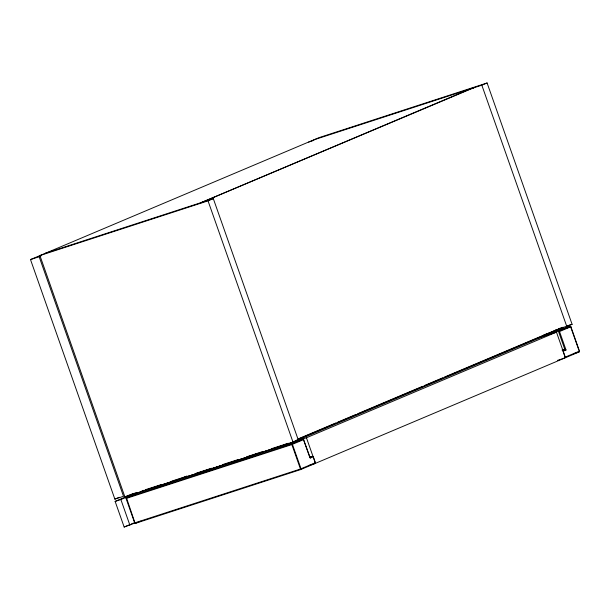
<?xml version="1.0" encoding="UTF-8"?>
<svg xmlns="http://www.w3.org/2000/svg" width="610" height="610" viewBox="0 0 610 610"><rect width="100%" height="100%" fill="white"/><g stroke="black" fill="none" stroke-linecap="round" stroke-linejoin="round"><path stroke-width="0.91" d="M126.072 498.484L126.438 497.699L138.112 492.773L303.322 439.025L310.307 458.034L313.304 456.768L315.4 462.731L315.034 463.508L300.669 469.578L135.458 523.327L134.673 522.915L126.072 498.484L291.557 444.682L303.803 439.558M557.548 360.358L564.768 358.009L579.134 351.94L579.5 351.162L570.899 326.724L570.114 326.319L543.929 334.837M40.916 256.009L39.162 256.749L123.525 496.311L114.863 499.125L30.5 259.57L318.977 137.662L487.1 82.968L572.096 324.314L554.17 330.658M208.033 200.858L213.309 198.631L298.298 439.978L293.029 442.204L124.898 496.898L39.909 255.552L208.033 200.858L293.029 442.204M313.708 139.888L481.831 85.194L487.1 82.968M114.863 499.125L119.247 497.272M124.898 496.898L129.419 494.992M135.161 522.945L124.158 527.032L115.13 501.405L133.559 493.62M115.13 501.405L120.871 499.544L137.54 492.499M141.528 491.325L144.166 490.211M181.612 478.37L186.874 476.151M232.059 462.754L238.197 460.161M254.812 454.557L257.443 453.443M298.313 438.834L335.95 422.936M337.696 422.196L356.08 414.434M357.826 413.694L422.593 386.336M424.346 385.596L442.723 377.826M444.476 377.087L556.503 329.766M296.994 439.688L559.561 328.767L557.265 329.514M296.193 440.755L542.709 336.613M141.543 491.408L306.433 437.766L556.465 332.137L565.279 357.163M563.045 350.521L564.646 349.85L564.73 349.126L558.44 331.245L559.522 331.535L570.899 326.724L570.114 326.319L558.44 331.245L541.284 336.827M124.158 527.032L129.419 524.806M131.173 524.066L133.811 522.953M140.529 521.184L135.458 523.327L134.947 522.854L126.438 497.699L291.641 443.958L303.322 439.025L309.3 456.005M310.124 457.37L310.307 458.034L309.613 456.905L310.124 457.37L312.518 456.356L313.304 456.768M315.187 463.447L564.616 358.078M308.637 142.069L313.83 140.376M45.178 253.325L213.309 198.631M30.5 259.57L39.162 256.749M558.539 328.721L563.053 327.257M567.574 325.786L572.096 324.314M559.789 330.307L569.717 327.082M538.195 338.077L556.465 332.137M562.024 350.01L564.73 349.126L566.027 350.003L563.03 351.268L565.134 357.231L564.768 358.009L564.258 357.544L579.226 351.215M562.839 350.437L566.027 350.003L559.522 331.535M130.174 494.672L136.503 492.613M145.538 489.678L160.903 484.675M171.753 481.145L187.118 476.151M196.161 473.207L211.525 468.213M222.368 464.683L237.74 459.681M246.775 456.745L262.14 451.743M271.183 448.8L288.355 443.218M292.876 441.747L298.298 439.978M285.953 444.133L288.24 443.386M573.72 353.701L579.134 351.94M309.811 457.241L312.518 456.356M309.621 465.27L315.034 463.508L315.4 462.731L300.158 469.113L134.673 522.915M570.625 326.785L578.92 350.346M481.831 85.194L566.82 326.541M306.433 437.766L315.248 462.792M120.871 499.544L129.892 525.164M291.641 443.958L300.669 469.578L301.035 468.8L292.426 444.37L291.641 443.958M471.507 88.419L200.194 203.038L474.565 87.421L471.507 88.419"/></g></svg>
